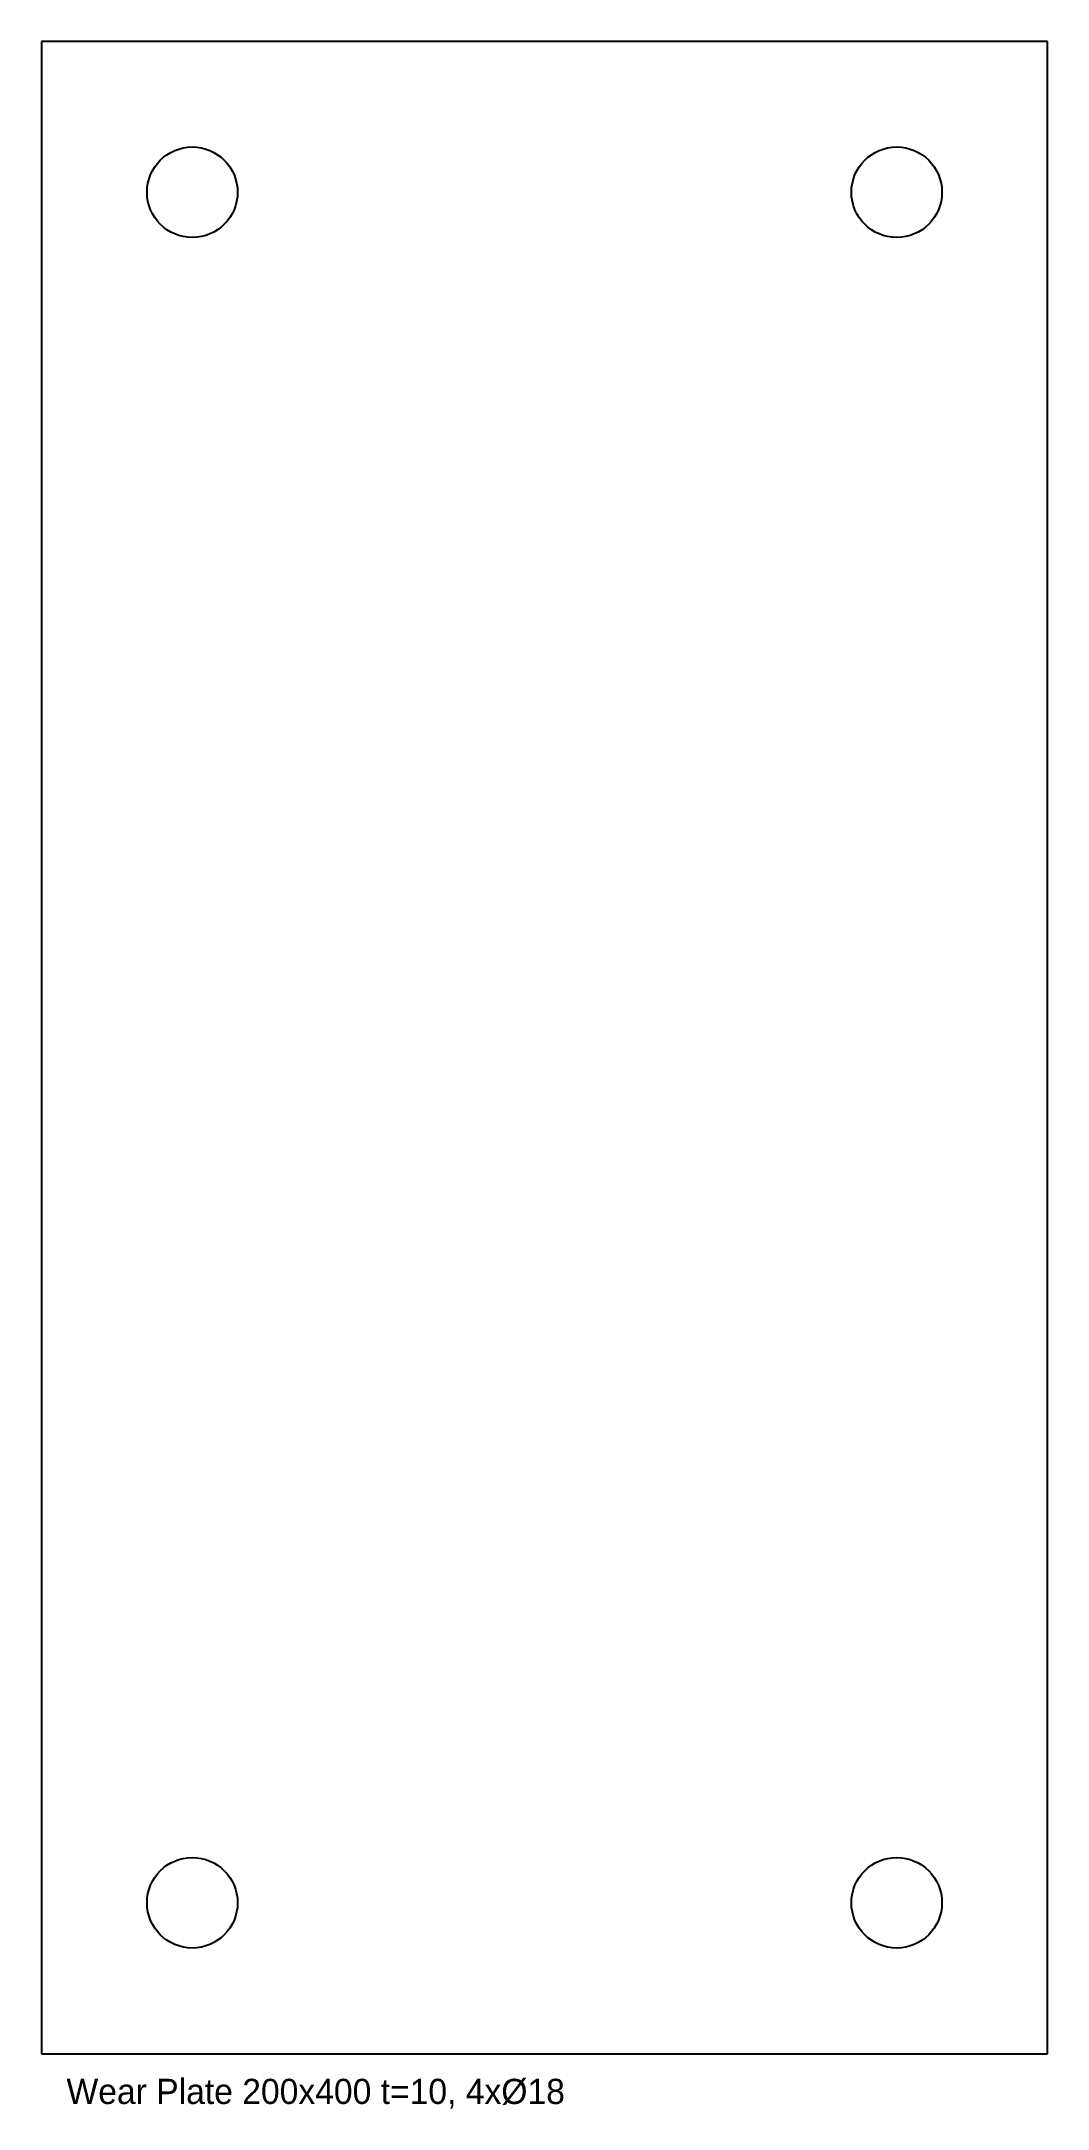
# Model space of a CAD drawing. Extents: x 0 to 200, y -11 to 400.
import ezdxf

# ---------------------------------------------------------------- set-up
doc = ezdxf.new("R2010")
doc.units = 0
for name, color, linetype in [('HOLES', 1, 'CONTINUOUS'), ('NOTES', 2, 'CONTINUOUS'), ('OUTLINE', 7, 'CONTINUOUS')]:
    doc.layers.add(name, color=color, linetype=linetype)

msp = doc.modelspace()

# ---------------------------------------------------------------- linework, layer by layer
at = {"layer": 'HOLES'}
for centre in [(30, 370), (170, 370), (30, 30), (170, 30)]:
    msp.add_circle(centre, 9, dxfattribs=at)
at = {"layer": 'OUTLINE'}
for p, q in [((200, 400), (0, 400)), ((0, 400), (0, 0)), ((200, 0), (200, 400)), ((0, 0), (200, 0))]:
    msp.add_line(p, q, dxfattribs=at)

# ---------------------------------------------------------------- texts
at = {"layer": 'NOTES'}
msp.add_text('Wear Plate 200x400 t=10, 4xØ18', height=5, dxfattribs=at).set_placement((5, -10))

doc.saveas('drawing.dxf')
